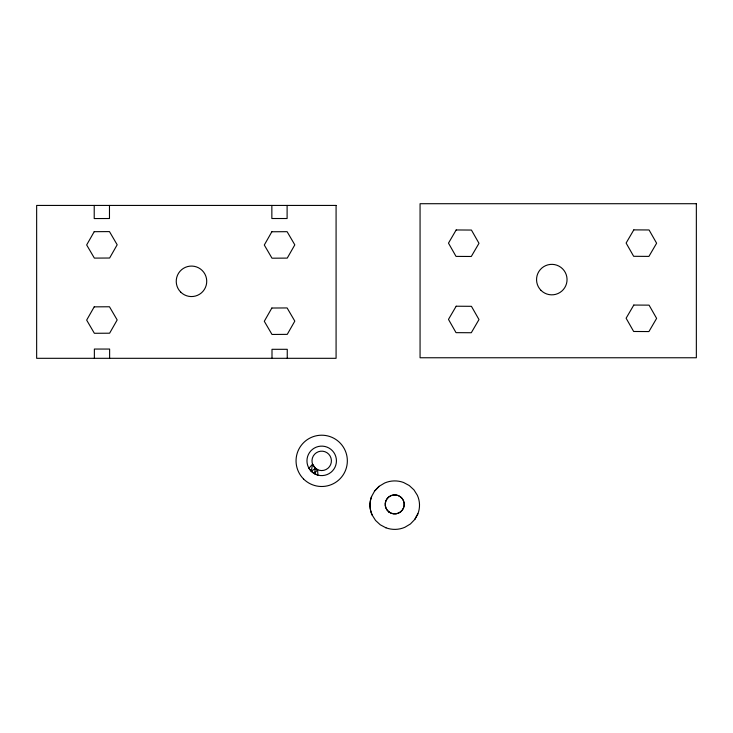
<?xml version="1.0" encoding="UTF-8"?>
<svg xmlns="http://www.w3.org/2000/svg" width="733" height="733" viewBox="0 0 733 733"><rect width="100%" height="100%" fill="white"/><g stroke="black" fill="none" stroke-linecap="round" stroke-linejoin="round"><path stroke-width="1.1" d="M312.579 464.191L311.278 471.282L314.329 473.628L317.884 475.094L317.609 469.661L315.465 468.305L312.579 464.191L308.932 468.231L311.278 471.282L315.465 468.305A9.712 9.712 0 0 0 331.261 462.532A9.712 9.712 0 0 0 318.369 451.739A9.712 9.712 0 0 0 315.465 468.305L314.329 473.628A14.742 14.742 0 0 0 336.438 460.855A14.742 14.742 0 0 0 314.329 448.092A14.742 14.742 0 0 0 314.329 473.628L317.609 469.661M385.943 527.815L380.244 524.782L375.543 520.43L372.153 515.033A23.804 23.795 0 0 1 371.604 496.479L374.673 490.918L379.108 486.318L384.623 483.029A25.234 25.234 0 0 1 403.553 482.488L409.252 485.53L413.953 489.882L417.343 495.27A23.804 23.795 0 0 1 417.892 513.824L414.823 519.395L410.388 523.994L404.873 527.284A25.234 25.234 0 0 1 385.934 527.787M414.814 519.367L417.883 513.806M374.691 490.936L379.126 486.345M287.254 358.309L287.254 349.302L271.998 349.302L271.998 358.309M287.107 205.432L287.107 218.516L271.851 218.516L271.851 205.432M109.62 358.309L109.62 349.055L94.365 349.055L94.365 358.309M109.474 205.432L109.474 218.516L94.218 218.562L94.218 205.432M372.172 515.061A23.804 23.795 0 0 1 371.613 496.507M94.218 231.683L86.659 244.941L94.365 258.108L109.62 258.025L117.179 244.776L109.474 231.601L94.218 231.683M94.218 306.852L86.659 320.11L94.365 333.286L109.62 333.203L117.179 319.945L109.474 306.77L94.218 306.852M271.851 231.765L264.292 245.024L271.998 258.199L287.254 258.108L294.813 244.859L287.107 231.683L271.851 231.765M271.851 308.025L264.292 321.283L271.998 334.459L287.254 334.367L294.813 321.118L287.107 307.942L271.851 308.025M456.173 229.96L448.477 243.136L456.027 256.394L471.292 256.477L478.988 243.301L471.429 230.052L456.173 229.96M456.173 306.22L448.477 319.396L456.027 332.654L471.292 332.736L478.988 319.561L471.429 306.312L456.173 306.22M633.807 229.878L626.11 243.054L633.66 256.303L648.925 256.394L656.621 243.219L649.062 229.96L633.807 229.878M633.807 305.056L626.11 318.223L633.66 331.481L648.925 331.563L656.621 318.388L649.062 305.139L633.807 305.056M696.35 203.71L420.064 203.71L420.064 357.759L696.35 357.759L696.35 203.71M336.081 205.432L36.65 205.432L36.65 358.309L336.081 358.309L336.081 205.432M180.703 292.101A15.246 15.246 0 0 0 206.211 285.265A15.246 15.246 0 0 0 187.538 266.592A15.246 15.246 0 0 0 180.703 292.101M541.018 290.378A15.246 15.246 0 0 0 566.527 283.543A15.246 15.246 0 0 0 547.853 264.87A15.246 15.246 0 0 0 541.018 290.378M303.563 478.988A25.646 25.646 0 0 0 346.471 467.498A25.646 25.646 0 0 0 315.062 436.08A25.646 25.646 0 0 0 303.563 478.988M388.994 511.964A9.502 9.502 0 0 0 404.14 505.523A9.502 9.502 0 0 0 390.982 495.627A9.502 9.502 0 0 0 388.994 511.964M389.012 512A9.502 9.502 0 0 0 404.158 505.559A9.502 9.502 0 0 0 391.01 495.664A9.502 9.502 0 0 0 389.012 512"/></g></svg>
